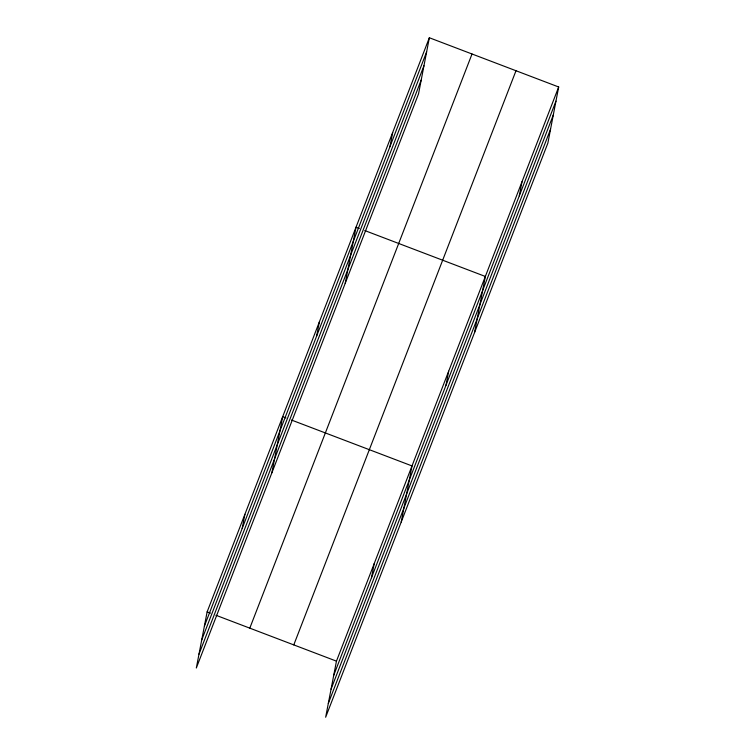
<?xml version="1.0" encoding="UTF-8"?>
<svg xmlns="http://www.w3.org/2000/svg" width="755" height="755" viewBox="0 0 755 755"><rect width="100%" height="100%" fill="white"/><g stroke="black" fill="none" stroke-linecap="round" stroke-linejoin="round"><path stroke-width="1.13" d="M429.35 37.75L207.125 611.899L196.319 668.015L418.544 93.856L429.35 37.75L558.681 86.985L547.875 143.101L325.65 717.25L336.456 661.144L558.681 86.985M242.176 528.472L244.903 514.297M271.875 472.8L282.681 416.694L285.966 417.94M316.619 336.126L319.356 321.951M345.214 283.333L356.02 227.217L359.305 228.472M389.957 146.659L392.685 132.484M371.498 577.707L374.235 563.532M401.207 522.035L412.013 465.929L291.439 420.025M445.95 385.371L448.678 371.196M474.536 332.568L485.342 276.462L364.769 230.549M519.28 195.894L522.007 181.719M204.397 626.074L426.622 51.925M201.736 639.919L423.961 65.761M198.99 654.17L421.214 80.021M249.801 628.151L472.026 54.001M293.78 644.893L515.995 70.743M333.719 675.319L555.944 101.161M331.058 689.155L553.283 115.005M328.312 703.415L550.537 129.256M207.125 611.899L210.409 613.154M215.883 615.24L336.456 661.144"/></g></svg>
